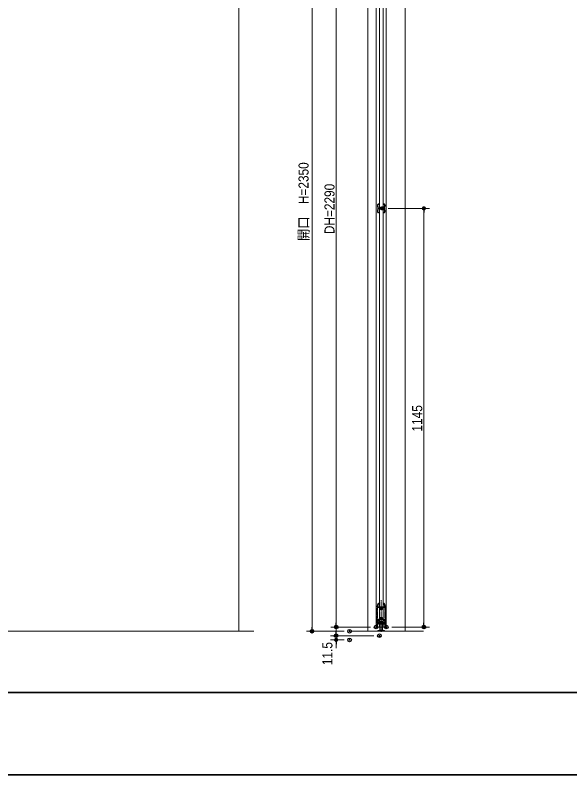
# Model space of a CAD drawing. Units: millimetres, scale not verified. Extents: x -4547 to 4547, y -2284 to 2284.
# Drawn here: x -2283 to -765, y -2078 to 0 of the extents above; entities that cross this region are included whole.
import ezdxf
from ezdxf.enums import TextEntityAlignment as Align

# ---------------------------------------------------------------- set-up
doc = ezdxf.new("R2010")
doc.units = ezdxf.units.MM
doc.header["$LTSCALE"] = 20
doc.header["$PDMODE"] = 32
doc.header["$PDSIZE"] = 10
for name, pattern in [('USER1', [10.5, 8, -0.5, 0.5, -0.5, 0.5, -0.5]), ('USER2', [2.91, 1.76, -0.4, 0.35, -0.4]), ('USER3', [1.11, 0.71, -0.4])]:
    doc.linetypes.add(name, pattern=pattern)
for name, color, linetype, lineweight in [('0-0_1図面枠', 7, 'Continuous', 20), ('0-1_3一般', 7, 'Continuous', 15), ('0-2_2寸法-2', 7, 'Continuous', 15), ('0-3_0', 7, 'Continuous', 25), ('0-5_2寸法-1', 7, 'Continuous', 15)]:
    doc.layers.add(name, color=color, linetype=linetype, lineweight=lineweight)
doc.layers.add('0-4_Defpoints', color=7, linetype='Continuous')
doc.styles.add('ＭＳ Ｐゴシック', font='')
doc.styles.get('ＭＳ Ｐゴシック').set_extended_font_data('MS PGothic')

# ---------------------------------------------------------------- blocks, each defined once
blk = doc.blocks.new('グループ-2')
at = {"layer": '0-0_1図面枠', "lineweight": 35}
blk.add_line((-60000, -37050), (60000, -37050), dxfattribs=at)
blk.add_lwpolyline([(-60000, 41550), (60000, 41550), (60000, -41550), (-60000, -41550)], close=True, dxfattribs=at)
blk = doc.blocks.new('図面枠')
at = {"layer": '0-0_1図面枠'}
blk.add_blockref('グループ-2', (0, 0), dxfattribs=at)
blk = doc.blocks.new('グループ-6')
at = {"layer": '0-1_3一般', "linetype": 'USER1'}
for p, q in [((985.5, -32406.3), (985.5, -33112.8)), ((995.5, -32396.3), (1140.5, -32396.3)), ((999.4, -32366.3), (1179.5, -32366.3)), ((1077.5, -32196.3), (1048.7, -32196.3)), ((1081.5, -32176.3), (1081.5, -32192.3)), ((1179.5, -32366.3), (1185.5, -32372.3)), ((1185.5, -32372.3), (1191.5, -32366.3)), ((1191.5, -32366.3), (1371.6, -32366.3)), ((1230.5, -32396.3), (1375.5, -32396.3)), ((1289.5, -32176.3), (1289.5, -32192.3)), ((1335.5, -32172.3), (1293.5, -32172.3)), ((1322.3, -32196.3), (1293.5, -32196.3)), ((1335.5, -32166.3), (1335.5, -32172.3)), ((1345.5, -32166.3), (1335.5, -32166.3)), ((1385.5, -32406.3), (1385.5, -33112.8)), ((955.5, -32472.2), (955.5, -33456.3)), ((1415.5, -32472.2), (1415.5, -33456.3)), ((985.5, -33218.8), (985.5, -33456.3)), ((1030.5, -33218.8), (1030.5, -33300.3)), ((1040.5, -33112.8), (1040.5, -33050.3)), ((1060.5, -33030.3), (1118.7, -33030.3)), ((1070.5, -33300.3), (1070.5, -33072.3)), ((1076.5, -33066.3), (1179.5, -33066.3)), ((1185.5, -33060.3), (1179.5, -33066.3)), ((1191.5, -33066.3), (1185.5, -33060.3)), ((1191.5, -33066.3), (1294.5, -33066.3)), ((1252.4, -33030.3), (1310.5, -33030.3)), ((1300.5, -33230.3), (1300.5, -33072.3)), ((1300.5, -33230.3), (1300.5, -33300.3)), ((1330.5, -33050.3), (1330.5, -33112.8)), ((1340.5, -33300.3), (1340.5, -33218.8)), ((1385.5, -33218.8), (1385.5, -33312.3)), ((965.5, -33466.3), (975.5, -33466.3)), ((1036.5, -33306.3), (1064.5, -33306.3)), ((1306.5, -33306.3), (1334.5, -33306.3)), ((1385.5, -33456.3), (1385.5, -33312.3)), ((1405.5, -33466.3), (1395.5, -33466.3))]:
    blk.add_line(p, q, dxfattribs=at)
at = {"layer": '0-1_3一般', "linetype": 'USER2'}
blk.add_line((1185.5, -32006.2), (1185.5, -33586.2), dxfattribs=at)
at = {"layer": '0-1_3一般', "linetype": 'USER1'}
blk.add_lwpolyline([(1025.5, -32166.3), (1035.5, -32166.3), (1035.5, -32172.3), (1077.5, -32172.3)], dxfattribs=at)
for centre, radius, start, end in [((1655.5, -32472.2), 700, 159.33677, 180), ((995.5, -32406.3), 10, 90, 180), ((999.4, -32360.3), 6, 168.88762, 270), ((1749.1, -32507.5), 770, 156.45056, 168.88762), ((1749.1, -32507.5), 800, 154.7505, 159.33677), ((1048.7, -32202.3), 6, 90, 156.45056), ((1077.5, -32176.3), 4, 0, 90), ((1077.5, -32192.3), 4, 270, 0), ((1140.5, -32406.3), 10, 306.8699, 90), ((1230.5, -32406.3), 10, 90, 233.1301), ((1293.5, -32176.3), 4, 90, 180), ((1293.5, -32192.3), 4, 180, 270), ((1322.3, -32202.3), 6, 23.54944, 90), ((622, -32507.5), 770, 11.11238, 23.54944), ((622, -32507.5), 800, 20.66323, 25.2495), ((715.5, -32472.2), 700, 0, 20.66323), ((1371.6, -32360.3), 6, 270, 11.11238), ((1375.5, -32406.3), 10, 0, 90), ((1185.5, -32466.3), 65, 126.8699, 222.5424), ((1148.7, -32500.1), 15, 222.5424, 42.5424), ((1185.5, -32466.3), 35, 317.4576, 222.5424), ((1222.4, -32500.1), 15, 137.4576, 317.4576), ((1185.5, -32466.3), 65, 317.4576, 53.1301), ((1013, -33112.8), 27.5, 180, 270), ((1008, -33218.8), 22.5, 90, 180), ((1008, -33218.8), 22.5, 0, 90), ((1013, -33112.8), 27.5, 270, 0), ((1060.5, -33050.3), 20, 90, 180), ((1076.5, -33072.3), 6, 90, 180), ((1118.7, -33020.3), 10, 270, 26.95775), ((1185.5, -32986.3), 65, 137.4576, 206.95775), ((1148.7, -32952.5), 15, 317.4576, 137.4576), ((1185.5, -32986.3), 35, 137.4576, 42.5424), ((1222.4, -32952.5), 15, 42.5424, 222.5424), ((1185.5, -32986.3), 65, 333.04225, 42.5424), ((1252.4, -33020.3), 10, 153.04225, 270), ((1294.5, -33072.3), 6, 0, 90), ((1310.5, -33050.3), 20, 0, 90), ((1358, -33112.8), 27.5, 180, 0), ((1363, -33218.8), 22.5, 0, 180), ((965.5, -33456.3), 10, 180, 270), ((975.5, -33456.3), 10, 270, 0), ((1036.5, -33300.3), 6, 180, 270), ((1064.5, -33300.3), 6, 270, 0), ((1306.5, -33300.3), 6, 180, 270), ((1334.5, -33300.3), 6, 270, 0), ((1395.5, -33456.3), 10, 180, 270), ((1405.5, -33456.3), 10, 270, 0)]:
    blk.add_arc(centre, radius, start, end, dxfattribs=at)
blk = doc.blocks.new('グループ-7')
at = {"layer": '0-1_3一般', "linetype": 'USER1'}
for p, q in [((1035.5, -10316.3), (1029.5, -10316.3)), ((1030.1, -10346.3), (1079.5, -10346.3)), ((1035.5, -10322.3), (1035.5, -10316.3)), ((1079.5, -10322.3), (1035.5, -10322.3)), ((1083.5, -10342.3), (1083.5, -10326.3)), ((1287.5, -10326.3), (1287.5, -10342.3)), ((1335.5, -10322.3), (1291.5, -10322.3)), ((1291.5, -10346.3), (1341, -10346.3)), ((1335.5, -10316.3), (1335.5, -10322.3)), ((1341.5, -10316.3), (1335.5, -10316.3)), ((1112.7, -10551.3), (1027, -10551.3)), ((1027, -10581.3), (1112.7, -10581.3)), ((1079.5, -10786.3), (1030.1, -10786.3)), ((1083.5, -10806.3), (1083.5, -10790.3)), ((1259.2, -10566.3), (1111.8, -10566.3)), ((1185.5, -10492.6), (1185.5, -10640)), ((1344.1, -10551.3), (1258.4, -10551.3)), ((1258.4, -10581.3), (1344.1, -10581.3)), ((1287.5, -10790.3), (1287.5, -10806.3)), ((1341, -10786.3), (1291.5, -10786.3)), ((1029.5, -10816.3), (1035.5, -10816.3)), ((1035.5, -10810.3), (1079.5, -10810.3)), ((1035.5, -10816.3), (1035.5, -10810.3)), ((1291.5, -10810.3), (1335.5, -10810.3)), ((1335.5, -10810.3), (1335.5, -10816.3)), ((1335.5, -10816.3), (1341.5, -10816.3))]:
    blk.add_line(p, q, dxfattribs=at)
for centre, radius, start, end in [((1095.5, -10416.5), 120, 123.36701, 203.55646), ((1095.5, -10416.5), 96, 132.99142, 197.81794), ((1079.5, -10326.3), 4, 0, 90), ((1079.5, -10342.3), 4, 270, 0), ((1291.5, -10326.3), 4, 90, 180), ((1291.5, -10342.3), 4, 180, 270), ((1275.5, -10416.5), 96, 342.18206, 47.00858), ((1275.5, -10416.5), 120, 336.44354, 56.63299), ((1095.5, -10716.1), 120, 156.44354, 236.63299), ((703.3, -10566.3), 300, 340.15929, 19.84071), ((1095.5, -10716.1), 96, 156.01368, 227.00858), ((703.3, -10566.3), 324, 2.65353, 21.81556), ((703.3, -10566.3), 324, 340.0113, 357.34647), ((1079.5, -10790.3), 4, 0, 90), ((1112.7, -10541.3), 10, 270, 341.05409), ((1112.7, -10591.3), 10, 18.94591, 90), ((1185.5, -10566.3), 67, 18.94591, 161.05409), ((1185.5, -10566.3), 67, 198.94591, 223.96703), ((1147.7, -10602.7), 14.5, 223.96703, 43.96703), ((1185.5, -10566.3), 38, 316.03297, 223.96703), ((1223.3, -10602.7), 14.5, 136.03297, 316.03297), ((1185.5, -10566.3), 67, 316.03297, 341.05409), ((1258.4, -10541.3), 10, 198.94591, 270), ((1258.4, -10591.3), 10, 90, 161.05409), ((1291.5, -10790.3), 4, 90, 180), ((1275.5, -10716.1), 96, 312.99142, 23.98632), ((1275.5, -10716.1), 120, 303.36701, 23.55646), ((1667.7, -10566.3), 324, 158.18444, 177.34647), ((1667.7, -10566.3), 324, 182.65353, 199.9887), ((1667.7, -10566.3), 300, 160.15929, 199.84071), ((1079.5, -10806.3), 4, 270, 0), ((1291.5, -10806.3), 4, 180, 270)]:
    blk.add_arc(centre, radius, start, end, dxfattribs=at)
blk = doc.blocks.new('グループ-9')
at = {"layer": '0-1_3一般', "linetype": 'USER2'}
for p, q in [((1070.5, -33236.3), (1300.5, -33236.3)), ((1185.5, -33116.3), (1185.5, -33736.3)), ((1185.5, -33146.3), (1185.5, -33136.3)), ((1185.5, -33326.3), (1185.5, -33146.3)), ((1185.5, -33686.3), (1185.5, -33616.3)), ((1185.5, -33636.3), (1185.5, -33716.3))]:
    blk.add_line(p, q, dxfattribs=at)
at = {"layer": '0-1_3一般'}
for p, q in [((1090.5, -33176.3), (1100.5, -33166.3)), ((1090.5, -33296.3), (1090.5, -33176.3)), ((1100.5, -33166.3), (1105.5, -33166.3)), ((1105.5, -33166.3), (1142.2, -33166.3)), ((1105.5, -33186.3), (1105.5, -33166.3)), ((1105.5, -33186.3), (1143.5, -33186.3)), ((1145.5, -33186.3), (1140.5, -33156.3)), ((1143.5, -33286.3), (1143.5, -33186.3)), ((1145.5, -33286.3), (1145.5, -33186.3)), ((1185.5, -33167.8), (1165.5, -33156.3)), ((1205.5, -33156.3), (1185.5, -33167.8)), ((1230.5, -33156.3), (1205.5, -33156.3)), ((1225.5, -33186.3), (1230.5, -33156.3)), ((1225.5, -33286.3), (1225.5, -33186.3)), ((1227.5, -33286.3), (1227.5, -33186.3)), ((1227.5, -33186.3), (1265.5, -33186.3)), ((1228.9, -33166.3), (1265.5, -33166.3)), ((1265.5, -33166.3), (1270.5, -33166.3)), ((1265.5, -33186.3), (1265.5, -33166.3)), ((1280.5, -33176.3), (1270.5, -33166.3)), ((1280.5, -33176.3), (1280.5, -33296.3)), ((1085.5, -33636.3), (1085.5, -33656.3)), ((1285.5, -33636.3), (1085.5, -33636.3)), ((1090.5, -33296.3), (1100.5, -33306.3)), ((1105.5, -33306.3), (1100.5, -33306.3)), ((1105.5, -33286.3), (1105.5, -33306.3)), ((1105.5, -33286.3), (1143.5, -33286.3)), ((1115.5, -33306.3), (1105.5, -33306.3)), ((1115.5, -33286.3), (1115.5, -33636.3)), ((1115.5, -33286.3), (1145.5, -33286.3)), ((1135.5, -33636.3), (1115.5, -33636.3)), ((1135.5, -33636.3), (1135.5, -33676.3)), ((1225.5, -33286.3), (1255.5, -33286.3)), ((1227.5, -33286.3), (1265.5, -33286.3)), ((1235.5, -33676.3), (1235.5, -33636.3)), ((1255.5, -33636.3), (1235.5, -33636.3)), ((1255.5, -33286.3), (1255.5, -33636.3)), ((1265.5, -33306.3), (1255.5, -33306.3)), ((1265.5, -33286.3), (1265.5, -33306.3)), ((1270.5, -33306.3), (1265.5, -33306.3)), ((1280.5, -33296.3), (1270.5, -33306.3)), ((1285.5, -33656.3), (1285.5, -33636.3)), ((1005.5, -33696.3), (1005.5, -33656.3)), ((1005.5, -33656.3), (1042.3, -33656.3)), ((1042.3, -33696.3), (1005.5, -33696.3)), ((1042.3, -33656.3), (1135.5, -33656.3)), ((1125.5, -33696.3), (1042.3, -33696.3)), ((1245.5, -33696.3), (1125.5, -33696.3)), ((1135.5, -33676.3), (1130.5, -33696.3)), ((1130.5, -33696.3), (1155.5, -33696.3)), ((1135.5, -33656.3), (1235.5, -33656.3)), ((1185.5, -33679), (1155.5, -33696.3)), ((1155.5, -33696.3), (1215.5, -33696.3)), ((1215.5, -33696.3), (1185.5, -33679)), ((1215.5, -33696.3), (1240.5, -33696.3)), ((1235.5, -33656.3), (1328.7, -33656.3)), ((1240.5, -33696.3), (1235.5, -33676.3)), ((1328.7, -33696.3), (1245.5, -33696.3)), ((1328.7, -33656.3), (1365.5, -33656.3)), ((1365.5, -33696.3), (1328.7, -33696.3)), ((1365.5, -33696.3), (1365.5, -33656.3))]:
    blk.add_line(p, q, dxfattribs=at)
at = {"layer": '0-1_3一般', "linetype": 'USER1'}
for p, q in [((1142.2, -33166.3), (1228.9, -33166.3)), ((1143.5, -33186.3), (1227.5, -33186.3)), ((1255.5, -33306.3), (1115.5, -33306.3)), ((1143.5, -33286.3), (1227.5, -33286.3))]:
    blk.add_line(p, q, dxfattribs=at)
at = {"layer": '0-1_3一般', "linetype": 'USER3'}
for p, q in [((1135.5, -33676.3), (1135.5, -33636.3)), ((1235.5, -33636.3), (1235.5, -33676.3)), ((1085.5, -33676.3), (1285.5, -33676.3)), ((1085.5, -33696.3), (1085.5, -33676.3)), ((1135.5, -33696.3), (1235.5, -33696.3)), ((1285.5, -33676.3), (1285.5, -33696.3))]:
    blk.add_line(p, q, dxfattribs=at)
at = {"layer": '0-1_3一般'}
blk.add_lwpolyline([(1205.5, -33156.3), (1165.5, -33156.3), (1140.5, -33156.3)], dxfattribs=at)
at = {"layer": '0-1_3一般', "linetype": 'USER2'}
blk.add_lwpolyline([(1185.5, -33336.3), (1185.5, -33326.3), (1185.5, -33146.3)], dxfattribs=at)
blk = doc.blocks.new('グループ-12')
at = {"layer": '0-1_3一般'}
for p, q in [((905.5, -33466.3), (905.5, 12333.7)), ((1285.5, 12333.7), (1285.5, -33466.3)), ((1465.5, 12333.7), (1465.5, -33466.3)), ((1085.5, -33466.3), (905.5, -33466.3)), ((1285.5, -33466.3), (1085.5, -33466.3)), ((1465.5, -33466.3), (1285.5, -33466.3))]:
    blk.add_line(p, q, dxfattribs=at)
blk.add_lwpolyline([(1085.5, -33466.3), (1085.5, 12333.7), (1285.5, 12333.7), (1465.5, 12333.7)], dxfattribs=at)
blk = doc.blocks.new('グループ-17')
at = {"layer": '0-1_3一般'}
for p, q in [((455.5, -33696.3), (455.5, 14363.7)), ((2491.5, 14363.7), (2491.5, -33696.3))]:
    blk.add_line(p, q, dxfattribs=at)
blk.add_lwpolyline([(-544.5, -33696.3), (1635.5, -33696.3), (3491.5, -33696.3)], dxfattribs=at)
blk = doc.blocks.new('グループ-19')
at = {"layer": '0-1_3一般'}
for name in ['グループ-17', 'グループ-12', 'グループ-7', 'グループ-9']:
    blk.add_blockref(name, (0, 0), dxfattribs=at)
blk = doc.blocks.new('グループ-32')
at = {"layer": '0-1_3一般'}
for p, q in [((-6600.5, -33696.3), (-6600.5, 13303.7)), ((-40200.5, -33696.3), (-5783.3, -33696.3))]:
    blk.add_line(p, q, dxfattribs=at)
blk = doc.blocks.new('グループ-34')
at = {"layer": '0-1_3一般'}
blk.add_blockref('グループ-32', (0, 0), dxfattribs=at)
blk = doc.blocks.new('_Dot')
at = {"layer": '0-3_0'}
blk.add_line((-10, 0), (-20, 0), dxfattribs=at)
for points in [[(0, 0), (-10, 0), (-9.92, 1.25)], [(0, 0), (-9.92, -1.25), (-10, 0)], [(0, 0), (-9.92, 1.25), (-9.69, 2.49)], [(0, 0), (-9.69, -2.49), (-9.92, -1.25)], [(0, 0), (-9.69, 2.49), (-9.3, 3.68)], [(0, 0), (-9.3, -3.68), (-9.69, -2.49)], [(0, 0), (-9.3, 3.68), (-8.76, 4.82)], [(0, 0), (-8.76, -4.82), (-9.3, -3.68)], [(0, 0), (-8.76, 4.82), (-8.09, 5.88)], [(0, 0), (-8.09, -5.88), (-8.76, -4.82)], [(0, 0), (-8.09, 5.88), (-7.29, 6.85)], [(0, 0), (-7.29, -6.85), (-8.09, -5.88)], [(0, 0), (-7.29, 6.85), (-6.37, 7.71)], [(0, 0), (-6.37, -7.71), (-7.29, -6.85)], [(0, 0), (-6.37, 7.71), (-5.36, 8.44)], [(0, 0), (-5.36, -8.44), (-6.37, -7.71)], [(0, 0), (-5.36, 8.44), (-4.26, 9.05)], [(0, 0), (-4.26, -9.05), (-5.36, -8.44)], [(0, 0), (-4.26, 9.05), (-3.09, 9.51)], [(0, 0), (-3.09, -9.51), (-4.26, -9.05)], [(0, 0), (-3.09, 9.51), (-1.87, 9.82)], [(0, 0), (-1.87, -9.82), (-3.09, -9.51)], [(0, 0), (-1.87, 9.82), (-0.63, 9.98)], [(0, 0), (-0.63, -9.98), (-1.87, -9.82)], [(0, 0), (-0.63, 9.98), (0.63, 9.98)], [(0, 0), (0.63, -9.98), (-0.63, -9.98)], [(0, 0), (0.63, 9.98), (1.87, 9.82)], [(0, 0), (1.87, 9.82), (3.09, 9.51)], [(0, 0), (3.09, 9.51), (4.26, 9.05)], [(0, 0), (4.26, 9.05), (5.36, 8.44)], [(0, 0), (5.36, 8.44), (6.37, 7.71)], [(0, 0), (6.37, 7.71), (7.29, 6.85)], [(0, 0), (7.29, 6.85), (8.09, 5.88)], [(0, 0), (8.09, 5.88), (8.76, 4.82)], [(0, 0), (8.76, 4.82), (9.3, 3.68)], [(0, 0), (9.3, 3.68), (9.69, 2.49)], [(0, 0), (9.69, 2.49), (9.92, 1.25)], [(0, 0), (9.92, 1.25), (10, 0)], [(0, 0), (1.87, -9.82), (0.63, -9.98)], [(0, 0), (3.09, -9.51), (1.87, -9.82)], [(0, 0), (4.26, -9.05), (3.09, -9.51)], [(0, 0), (5.36, -8.44), (4.26, -9.05)], [(0, 0), (6.37, -7.71), (5.36, -8.44)], [(0, 0), (7.29, -6.85), (6.37, -7.71)], [(0, 0), (8.09, -5.88), (7.29, -6.85)], [(0, 0), (8.76, -4.82), (8.09, -5.88)], [(0, 0), (9.3, -3.68), (8.76, -4.82)], [(0, 0), (9.69, -2.49), (9.3, -3.68)], [(0, 0), (9.92, -1.25), (9.69, -2.49)], [(0, 0), (10, 0), (9.92, -1.25)]]:
    blk.add_solid(points, dxfattribs=at)

msp = doc.modelspace()

# ---------------------------------------------------------------- linework, layer by layer
at = {"layer": '0-2_2寸法-2'}
for p, q in [((-1404.68, -1685.74), (-1404.68, -1674.49)), ((-1301.35, -1697), (-1419.68, -1697)), ((-1404.68, -1708.5), (-1404.68, -1697)), ((-1382.85, -1708.5), (-1419.68, -1708.5)), ((-1404.68, -1719.75), (-1404.68, -1731.01))]:
    msp.add_line(p, q, dxfattribs=at)
at = {"layer": '0-4_Defpoints'}
for p in [(-1277.66, -528.31), (-1470.63, -1684.81), (-1404.54, -1673.31), (-1367.85, -1684.81), (-1295.35, -1673.31), (-1267.35, -1673.31), (-1164.66, -1673.31), (-1404.68, -1697), (-1367.85, -1708.5), (-1286.35, -1697)]:
    msp.add_point(p, dxfattribs=at)
at = {"layer": '0-5_2寸法-1'}
for p, q in [((-1470.63, 653.93), (-1470.63, -1673.56)), ((-1404.54, 605.43), (-1404.54, -1662.06)), ((-1262.66, -528.31), (-1149.66, -528.31)), ((-1164.66, -539.57), (-1164.66, -1662.06)), ((-1310.35, -1673.31), (-1419.54, -1673.31)), ((-1252.35, -1673.31), (-1149.66, -1673.31)), ((-1382.85, -1684.81), (-1485.63, -1684.81))]:
    msp.add_line(p, q, dxfattribs=at)

# ---------------------------------------------------------------- block references
at = {"layer": '0-0_1図面枠', "xscale": 0.05, "yscale": 0.05}
msp.add_blockref('図面枠', (-1340.62, 0), dxfattribs=at)
at = {"layer": '0-1_3一般', "xscale": 0.05, "yscale": 0.05}
for name in ['グループ-34', 'グループ-19', 'グループ-6']:
    msp.add_blockref(name, (-1340.62, 0), dxfattribs=at)
at = {"layer": '0-2_2寸法-2', "xscale": 0.5627563, "yscale": 0.5627563}
for p, rotation in [((-1404.68, -1697), 270), ((-1404.68, -1708.5), 90)]:
    msp.add_blockref('_Dot', p, dxfattribs=dict(at, rotation=rotation))
at = {"layer": '0-5_2寸法-1', "xscale": 0.5627563, "yscale": 0.5627563}
for p, rotation in [((-1164.66, -528.31), 90), ((-1470.63, -1684.81), 270), ((-1404.54, -1673.31), 270), ((-1164.66, -1673.31), 270)]:
    msp.add_blockref('_Dot', p, dxfattribs=dict(at, rotation=rotation))

# ---------------------------------------------------------------- texts
at = {"layer": '0-2_2寸法-2', "style": 'ＭＳ Ｐゴシック', "width": 0.9}
msp.add_text('11.5', height=27.57, rotation=90, dxfattribs=at).set_placement((-1406.54, -1777.66), align=Align.BOTTOM_LEFT)
at = {"layer": '0-5_2寸法-1', "style": 'ＭＳ Ｐゴシック', "width": 0.9}
for s, height, p in [('開口\u3000H=2350', 27.51, (-1471.81, -617.95)), ('DH=2290', 27.51, (-1400.82, -598.78)), ('1145', 27.57, (-1160.94, -1138.7))]:
    msp.add_text(s, height=height, rotation=90, dxfattribs=at).set_placement(p, align=Align.BOTTOM_LEFT)

doc.saveas('drawing.dxf')
